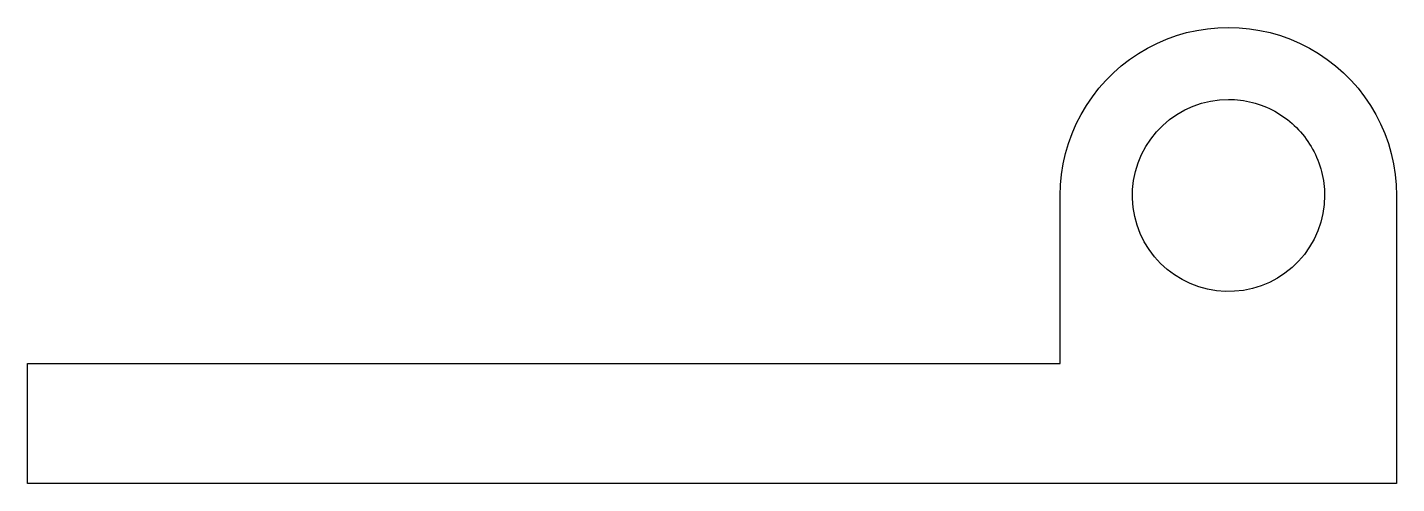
# Model space of a CAD drawing. Header units: metres. Extents: x -41 to 16, y 0 to 19.
import ezdxf

# ---------------------------------------------------------------- set-up
doc = ezdxf.new("R2010")
doc.units = ezdxf.units.M

msp = doc.modelspace()

# ---------------------------------------------------------------- linework, layer by layer
for points in [[(2, 12), (2.014, 12.44), (2.055, 12.877), (2.124, 13.312), (2.22, 13.741), (2.343, 14.163), (2.492, 14.577), (2.666, 14.98), (2.866, 15.372), (3.09, 15.751), (3.337, 16.114), (3.606, 16.462), (3.897, 16.792), (4.208, 17.103), (4.538, 17.394), (4.886, 17.663), (5.249, 17.91), (5.628, 18.134), (6.02, 18.334), (6.423, 18.508), (6.837, 18.657), (7.259, 18.78), (7.688, 18.876), (8.123, 18.945), (8.56, 18.986), (9, 19), (9.44, 18.986), (9.877, 18.945), (10.312, 18.876), (10.741, 18.78), (11.163, 18.657), (11.577, 18.508), (11.98, 18.334), (12.372, 18.134), (12.751, 17.91), (13.114, 17.663), (13.462, 17.394), (13.792, 17.103), (14.103, 16.792), (14.394, 16.462), (14.663, 16.114), (14.91, 15.751), (15.134, 15.372), (15.334, 14.98), (15.508, 14.577), (15.657, 14.163), (15.78, 13.741), (15.876, 13.312), (15.945, 12.877), (15.986, 12.44), (16, 12)], [(13, 12), (12.982, 11.624), (12.929, 11.25), (12.841, 10.884), (12.719, 10.528), (12.564, 10.184), (12.377, 9.857), (12.161, 9.548), (11.916, 9.262), (11.645, 9), (11.351, 8.764), (11.036, 8.557), (10.703, 8.381), (10.355, 8.236), (9.995, 8.126), (9.626, 8.049), (9.251, 8.008), (8.874, 8.002), (8.499, 8.032), (8.127, 8.096), (7.764, 8.196), (7.411, 8.329), (7.073, 8.495), (6.752, 8.692), (6.45, 8.918), (6.172, 9.172), (5.918, 9.45), (5.692, 9.752), (5.495, 10.073), (5.329, 10.411), (5.196, 10.764), (5.096, 11.127), (5.032, 11.499), (5.002, 11.874), (5.008, 12.251), (5.049, 12.626), (5.126, 12.995), (5.236, 13.355), (5.381, 13.703), (5.557, 14.036), (5.764, 14.351), (6, 14.645), (6.262, 14.916), (6.548, 15.161), (6.857, 15.377), (7.184, 15.564), (7.528, 15.719), (7.884, 15.841), (8.25, 15.929), (8.624, 15.982), (9, 16)], [(9, 16), (9.126, 15.998), (9.251, 15.992), (9.376, 15.982), (9.501, 15.968), (9.626, 15.951), (9.75, 15.929), (9.873, 15.904), (9.995, 15.874), (10.116, 15.841), (10.236, 15.804), (10.355, 15.764), (10.472, 15.719), (10.589, 15.671), (10.703, 15.619), (10.816, 15.564), (10.927, 15.505), (11.036, 15.443), (11.143, 15.377), (11.248, 15.308), (11.351, 15.236), (11.452, 15.161), (11.55, 15.082), (11.645, 15), (11.738, 14.916), (11.828, 14.828), (11.916, 14.738), (12, 14.645), (12.082, 14.55), (12.161, 14.452), (12.236, 14.351), (12.308, 14.248), (12.377, 14.143), (12.443, 14.036), (12.505, 13.927), (12.564, 13.816), (12.619, 13.703), (12.671, 13.589), (12.719, 13.472), (12.764, 13.355), (12.804, 13.236), (12.841, 13.116), (12.874, 12.995), (12.904, 12.873), (12.929, 12.75), (12.951, 12.626), (12.968, 12.501), (12.982, 12.376), (12.992, 12.251), (12.998, 12.126), (13, 12)], [(2, 5), (2, 5.14), (2, 5.28), (2, 5.42), (2, 5.56), (2, 5.7), (2, 5.84), (2, 5.98), (2, 6.12), (2, 6.26), (2, 6.4), (2, 6.54), (2, 6.68), (2, 6.82), (2, 6.96), (2, 7.1), (2, 7.24), (2, 7.38), (2, 7.52), (2, 7.66), (2, 7.8), (2, 7.94), (2, 8.08), (2, 8.22), (2, 8.36), (2, 8.5), (2, 8.64), (2, 8.78), (2, 8.92), (2, 9.06), (2, 9.2), (2, 9.34), (2, 9.48), (2, 9.62), (2, 9.76), (2, 9.9), (2, 10.04), (2, 10.18), (2, 10.32), (2, 10.46), (2, 10.6), (2, 10.74), (2, 10.88), (2, 11.02), (2, 11.16), (2, 11.3), (2, 11.44), (2, 11.58), (2, 11.72), (2, 11.86), (2, 12)], [(2, 5), (2, 5.14), (2, 5.28), (2, 5.42), (2, 5.56), (2, 5.7), (2, 5.84), (2, 5.98), (2, 6.12), (2, 6.26), (2, 6.4), (2, 6.54), (2, 6.68), (2, 6.82), (2, 6.96), (2, 7.1), (2, 7.24), (2, 7.38), (2, 7.52), (2, 7.66), (2, 7.8), (2, 7.94), (2, 8.08), (2, 8.22), (2, 8.36), (2, 8.5), (2, 8.64), (2, 8.78), (2, 8.92), (2, 9.06), (2, 9.2), (2, 9.34), (2, 9.48), (2, 9.62), (2, 9.76), (2, 9.9), (2, 10.04), (2, 10.18), (2, 10.32), (2, 10.46), (2, 10.6), (2, 10.74), (2, 10.88), (2, 11.02), (2, 11.16), (2, 11.3), (2, 11.44), (2, 11.58), (2, 11.72), (2, 11.86), (2, 12)], [(16, 12), (16, 11.76), (16, 11.52), (16, 11.28), (16, 11.04), (16, 10.8), (16, 10.56), (16, 10.32), (16, 10.08), (16, 9.84), (16, 9.6), (16, 9.36), (16, 9.12), (16, 8.88), (16, 8.64), (16, 8.4), (16, 8.16), (16, 7.92), (16, 7.68), (16, 7.44), (16, 7.2), (16, 6.96), (16, 6.72), (16, 6.48), (16, 6.24), (16, 6), (16, 5.76), (16, 5.52), (16, 5.28), (16, 5.04), (16, 4.8), (16, 4.56), (16, 4.32), (16, 4.08), (16, 3.84), (16, 3.6), (16, 3.36), (16, 3.12), (16, 2.88), (16, 2.64), (16, 2.4), (16, 2.16), (16, 1.92), (16, 1.68), (16, 1.44), (16, 1.2), (16, 0.96), (16, 0.72), (16, 0.48), (16, 0.24), (16, 0)], [(-41, 0), (-41, 0.1), (-41, 0.2), (-41, 0.3), (-41, 0.4), (-41, 0.5), (-41, 0.6), (-41, 0.7), (-41, 0.8), (-41, 0.9), (-41, 1), (-41, 1.1), (-41, 1.2), (-41, 1.3), (-41, 1.4), (-41, 1.5), (-41, 1.6), (-41, 1.7), (-41, 1.8), (-41, 1.9), (-41, 2), (-41, 2.1), (-41, 2.2), (-41, 2.3), (-41, 2.4), (-41, 2.5), (-41, 2.6), (-41, 2.7), (-41, 2.8), (-41, 2.9), (-41, 3), (-41, 3.1), (-41, 3.2), (-41, 3.3), (-41, 3.4), (-41, 3.5), (-41, 3.6), (-41, 3.7), (-41, 3.8), (-41, 3.9), (-41, 4), (-41, 4.1), (-41, 4.2), (-41, 4.3), (-41, 4.4), (-41, 4.5), (-41, 4.6), (-41, 4.7), (-41, 4.8), (-41, 4.9), (-41, 5)], [(-41, 5), (-40.14, 5), (-39.28, 5), (-38.42, 5), (-37.56, 5), (-36.7, 5), (-35.84, 5), (-34.98, 5), (-34.12, 5), (-33.26, 5), (-32.4, 5), (-31.54, 5), (-30.68, 5), (-29.82, 5), (-28.96, 5), (-28.1, 5), (-27.24, 5), (-26.38, 5), (-25.52, 5), (-24.66, 5), (-23.8, 5), (-22.94, 5), (-22.08, 5), (-21.22, 5), (-20.36, 5), (-19.5, 5), (-18.64, 5), (-17.78, 5), (-16.92, 5), (-16.06, 5), (-15.2, 5), (-14.34, 5), (-13.48, 5), (-12.62, 5), (-11.76, 5), (-10.9, 5), (-10.04, 5), (-9.18, 5), (-8.32, 5), (-7.46, 5), (-6.6, 5), (-5.74, 5), (-4.88, 5), (-4.02, 5), (-3.16, 5), (-2.3, 5), (-1.44, 5), (-0.58, 5), (0.28, 5), (1.14, 5), (2, 5)], [(-20, 5), (-19.56, 5), (-19.12, 5), (-18.68, 5), (-18.24, 5), (-17.8, 5), (-17.36, 5), (-16.92, 5), (-16.48, 5), (-16.04, 5), (-15.6, 5), (-15.16, 5), (-14.72, 5), (-14.28, 5), (-13.84, 5), (-13.4, 5), (-12.96, 5), (-12.52, 5), (-12.08, 5), (-11.64, 5), (-11.2, 5), (-10.76, 5), (-10.32, 5), (-9.88, 5), (-9.44, 5), (-9, 5), (-8.56, 5), (-8.12, 5), (-7.68, 5), (-7.24, 5), (-6.8, 5), (-6.36, 5), (-5.92, 5), (-5.48, 5), (-5.04, 5), (-4.6, 5), (-4.16, 5), (-3.72, 5), (-3.28, 5), (-2.84, 5), (-2.4, 5), (-1.96, 5), (-1.52, 5), (-1.08, 5), (-0.64, 5), (-0.2, 5), (0.24, 5), (0.68, 5), (1.12, 5), (1.56, 5), (2, 5)], [(16, 0), (14.86, 0), (13.72, 0), (12.58, 0), (11.44, 0), (10.3, 0), (9.16, 0), (8.02, 0), (6.88, 0), (5.74, 0), (4.6, 0), (3.46, 0), (2.32, 0), (1.18, 0), (0.04, 0), (-1.1, 0), (-2.24, 0), (-3.38, 0), (-4.52, 0), (-5.66, 0), (-6.8, 0), (-7.94, 0), (-9.08, 0), (-10.22, 0), (-11.36, 0), (-12.5, 0), (-13.64, 0), (-14.78, 0), (-15.92, 0), (-17.06, 0), (-18.2, 0), (-19.34, 0), (-20.48, 0), (-21.62, 0), (-22.76, 0), (-23.9, 0), (-25.04, 0), (-26.18, 0), (-27.32, 0), (-28.46, 0), (-29.6, 0), (-30.74, 0), (-31.88, 0), (-33.02, 0), (-34.16, 0), (-35.3, 0), (-36.44, 0), (-37.58, 0), (-38.72, 0), (-39.86, 0), (-41, 0)]]:
    msp.add_lwpolyline(points)

doc.saveas('drawing.dxf')
